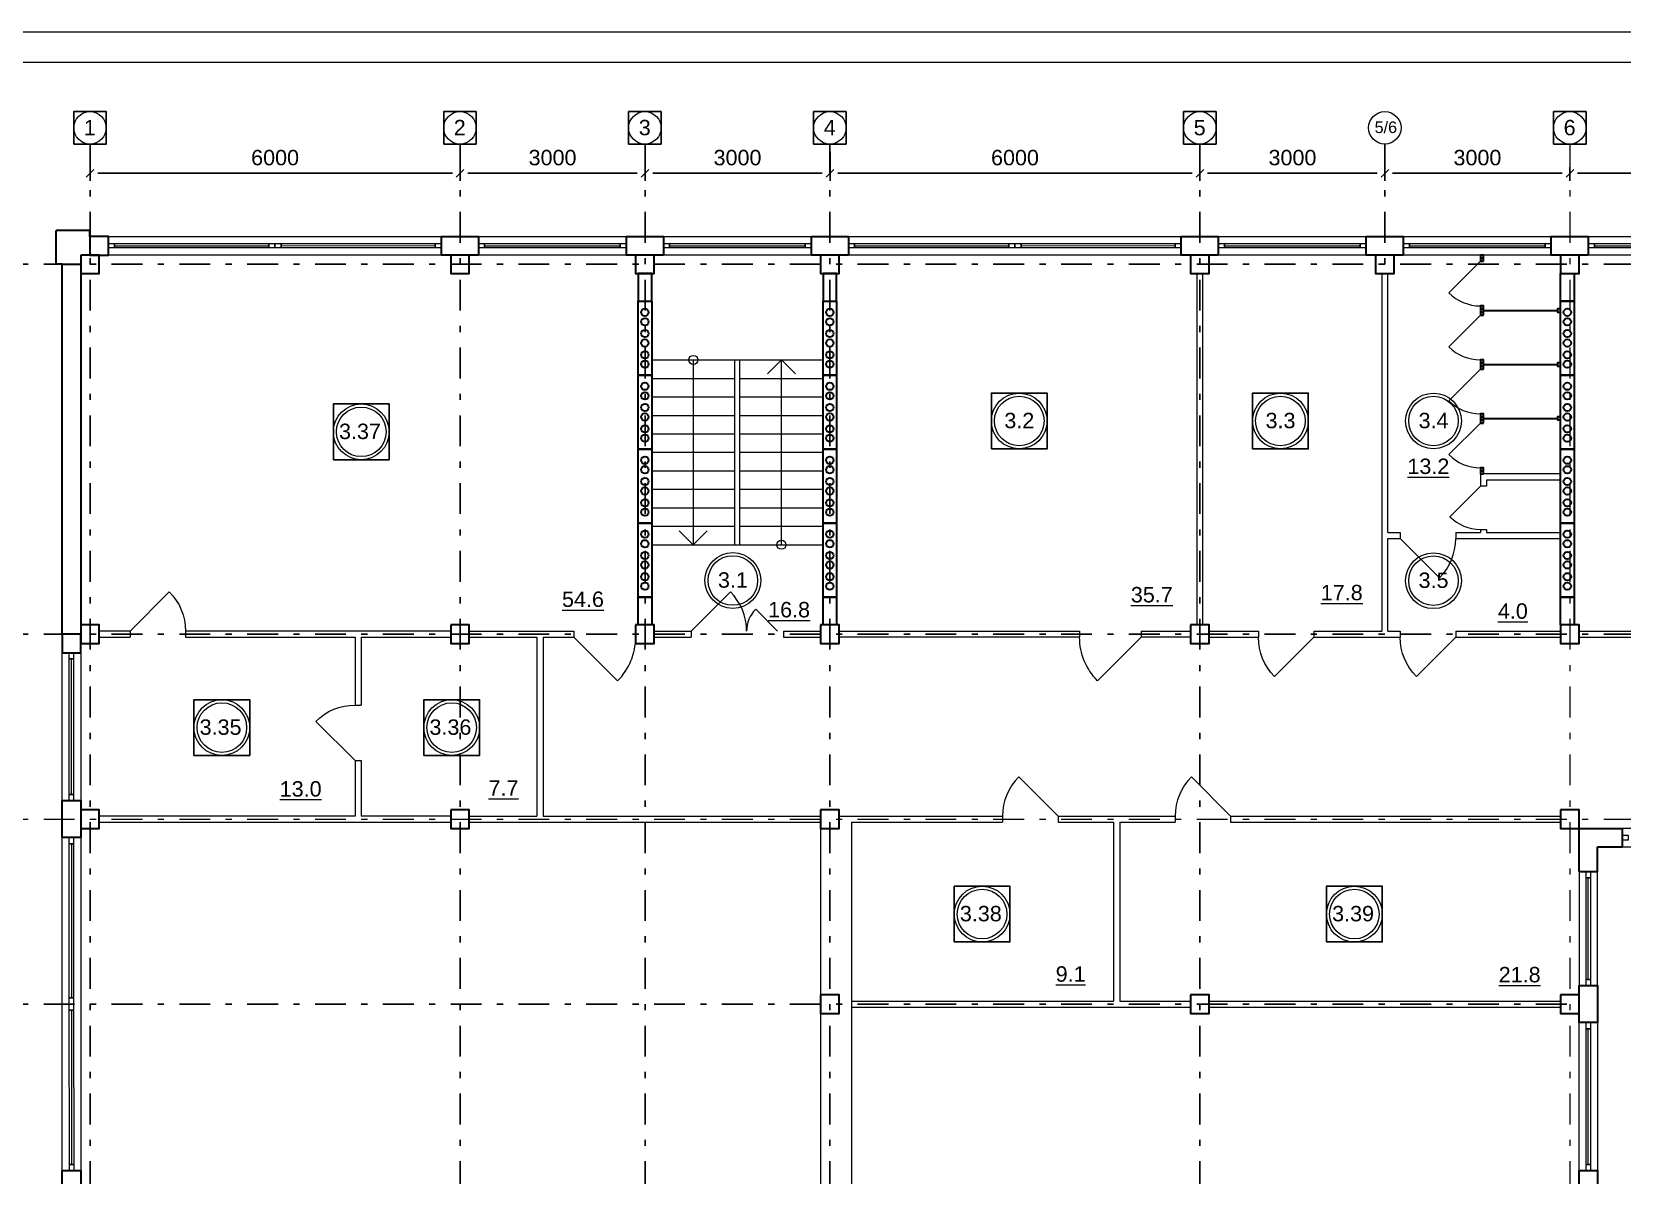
# Model space of a CAD drawing. Header units: metres. Extents: x -5 to 574, y -5 to 79.
# Drawn here: x 492.76 to 518.55, y 40.85 to 59.4 of the extents above; entities that cross this region are included whole.
import ezdxf
from ezdxf.enums import TextEntityAlignment as Align

# ---------------------------------------------------------------- set-up
doc = ezdxf.new("R2010")
doc.units = ezdxf.units.M
doc.header["$MEASUREMENT"] = 0
doc.linetypes.add('( Dashdot )', pattern=[1.001, 0.5, -0.25, 0.001, -0.25])
doc.layers.get('DEFPOINTS').update_dxf_attribs({"lineweight": 0})
doc.layers.add('Level 50', color=7, linetype='Continuous', lineweight=0)
doc.layers.add('YOLO_TABLE', color=1, linetype='Continuous')
doc.styles.add('Standard_0', font='arial.ttf')
doc.styles.add('Style-Arial', font='arial.ttf')
doc.dimstyles.get("Standard").update_dxf_attribs({"dimtxt": 0.00018, "dimasz": 0.00018, "dimexe": 0.0002, "dimexo": 0.0625, "dimgap": 9e-05, "dimtad": 0, "dimtih": 1, "dimtoh": 1, "dimdec": 4, "dimlfac": 1000, "dimzin": 0, "dimdsep": 46, "dimtxsty": 'Standard_0', "dimcen": 9e-05, "dimadec": 0, "dimazin": 0, "dimtfac": 1, "dimtdec": 4, "dimtofl": 0, "dimtmove": 0, "dimatfit": 0, "dimfxl": 0.01, "dimfxlon": 1, "dimtolj": 1, "dimtzin": 0, "dimarcsym": 0})

# ---------------------------------------------------------------- blocks, each defined once
blk = doc.blocks.new('_Oblique-1')
at = {"color": 0, "linetype": 'ByBlock', "lineweight": -2}
blk.add_line((0.5, 0.5), (-0.5, -0.5), dxfattribs=at)
blk = doc.blocks.new('*D278')
at = {"color": 0, "linetype": 'Continuous', "lineweight": -2, "transparency": 16777216}
for p, q in [((493.703, 57.454), (493.703, 56.98)), ((499.703, 57.454), (499.703, 56.98)), ((493.828, 57.105), (499.578, 57.105))]:
    blk.add_line(p, q, dxfattribs=at)
at = {"layer": 'DEFPOINTS', "color": 0, "linetype": 'Continuous', "lineweight": 0, "transparency": 16777216}
for p in [(493.703, 57.579), (499.703, 57.579), (499.703, 57.105)]:
    blk.add_point(p, dxfattribs=at)
at = {"color": 0, "linetype": 'Continuous', "lineweight": -2, "transparency": 16777216, "xscale": 0.125, "yscale": 0.125, "zscale": 0.125, "rotation": 180}
blk.add_blockref('_Oblique-1', (493.703, 57.105), dxfattribs=at)
at = {"color": 0, "linetype": 'Continuous', "lineweight": -2, "transparency": 16777216, "xscale": 0.125, "yscale": 0.125, "zscale": 0.125}
blk.add_blockref('_Oblique-1', (499.703, 57.105), dxfattribs=at)
at = {"color": 0, "linetype": 'Continuous', "lineweight": 0, "transparency": 16777216, "insert": (496.703, 57.358), "char_height": 0.25, "attachment_point": 5, "style": 'Style-Arial'}
blk.add_mtext('\\A1;6000', dxfattribs=at)
blk = doc.blocks.new('*U29')
at = {"color": 7, "linetype": 'Continuous', "lineweight": 0, "flags": 128}
blk.add_lwpolyline([(42.05, 29.7), (42.05, -29.7), (-42.05, -29.7), (-42.05, 29.7), (42.05, 29.7)], close=True, dxfattribs=at)
at = {"layer": 'Level 50', "color": 7, "linetype": 'Continuous', "lineweight": 13}
blk.add_line((41.55, 29.2), (-40.05, 29.2), dxfattribs=at)
blk = doc.blocks.new('*D526')
at = {"color": 0, "linetype": 'Continuous', "lineweight": -2, "transparency": 16777216}
for p, q in [((499.703, 57.454), (499.703, 56.98)), ((499.828, 57.105), (502.578, 57.105)), ((502.703, 57.204), (502.703, 56.98))]:
    blk.add_line(p, q, dxfattribs=at)
at = {"layer": 'DEFPOINTS', "color": 0, "linetype": 'Continuous', "lineweight": 0, "transparency": 16777216}
for p in [(499.703, 57.579), (502.703, 57.329), (502.703, 57.105)]:
    blk.add_point(p, dxfattribs=at)
at = {"color": 0, "linetype": 'Continuous', "lineweight": -2, "transparency": 16777216, "xscale": 0.125, "yscale": 0.125, "zscale": 0.125, "rotation": 180}
blk.add_blockref('_Oblique-1', (499.703, 57.105), dxfattribs=at)
at = {"color": 0, "linetype": 'Continuous', "lineweight": -2, "transparency": 16777216, "xscale": 0.125, "yscale": 0.125, "zscale": 0.125}
blk.add_blockref('_Oblique-1', (502.703, 57.105), dxfattribs=at)
at = {"color": 0, "linetype": 'Continuous', "lineweight": 0, "transparency": 16777216, "insert": (501.203, 57.358), "char_height": 0.25, "attachment_point": 5, "style": 'Style-Arial'}
blk.add_mtext('\\A1;3000', dxfattribs=at)
blk = doc.blocks.new('*D527')
at = {"color": 0, "linetype": 'Continuous', "lineweight": -2, "transparency": 16777216}
for p, q in [((505.703, 57.454), (505.703, 56.98)), ((502.703, 57.204), (502.703, 56.98)), ((502.828, 57.105), (505.578, 57.105))]:
    blk.add_line(p, q, dxfattribs=at)
at = {"layer": 'DEFPOINTS', "color": 0, "linetype": 'Continuous', "lineweight": 0, "transparency": 16777216}
for p in [(505.703, 57.579), (502.703, 57.329), (505.703, 57.105)]:
    blk.add_point(p, dxfattribs=at)
at = {"color": 0, "linetype": 'Continuous', "lineweight": -2, "transparency": 16777216, "xscale": 0.125, "yscale": 0.125, "zscale": 0.125, "rotation": 180}
blk.add_blockref('_Oblique-1', (502.703, 57.105), dxfattribs=at)
at = {"color": 0, "linetype": 'Continuous', "lineweight": -2, "transparency": 16777216, "xscale": 0.125, "yscale": 0.125, "zscale": 0.125}
blk.add_blockref('_Oblique-1', (505.703, 57.105), dxfattribs=at)
at = {"color": 0, "linetype": 'Continuous', "lineweight": 0, "transparency": 16777216, "insert": (504.203, 57.358), "char_height": 0.25, "attachment_point": 5, "style": 'Style-Arial'}
blk.add_mtext('\\A1;3000', dxfattribs=at)
blk = doc.blocks.new('*D528')
at = {"color": 0, "linetype": 'Continuous', "lineweight": -2, "transparency": 16777216}
for p, q in [((505.703, 57.454), (505.703, 56.98)), ((511.703, 57.454), (511.703, 56.98)), ((505.828, 57.105), (511.578, 57.105))]:
    blk.add_line(p, q, dxfattribs=at)
at = {"layer": 'DEFPOINTS', "color": 0, "linetype": 'Continuous', "lineweight": 0, "transparency": 16777216}
for p in [(505.703, 57.579), (511.703, 57.579), (511.703, 57.105)]:
    blk.add_point(p, dxfattribs=at)
at = {"color": 0, "linetype": 'Continuous', "lineweight": -2, "transparency": 16777216, "xscale": 0.125, "yscale": 0.125, "zscale": 0.125, "rotation": 180}
blk.add_blockref('_Oblique-1', (505.703, 57.105), dxfattribs=at)
at = {"color": 0, "linetype": 'Continuous', "lineweight": -2, "transparency": 16777216, "xscale": 0.125, "yscale": 0.125, "zscale": 0.125}
blk.add_blockref('_Oblique-1', (511.703, 57.105), dxfattribs=at)
at = {"color": 0, "linetype": 'Continuous', "lineweight": 0, "transparency": 16777216, "insert": (508.703, 57.358), "char_height": 0.25, "attachment_point": 5, "style": 'Style-Arial'}
blk.add_mtext('\\A1;6000', dxfattribs=at)
blk = doc.blocks.new('*D529')
at = {"color": 0, "linetype": 'Continuous', "lineweight": -2, "transparency": 16777216}
for p, q in [((511.703, 57.454), (511.703, 56.98)), ((511.828, 57.105), (514.578, 57.105)), ((514.703, 57.204), (514.703, 56.98))]:
    blk.add_line(p, q, dxfattribs=at)
at = {"layer": 'DEFPOINTS', "color": 0, "linetype": 'Continuous', "lineweight": 0, "transparency": 16777216}
for p in [(511.703, 57.579), (514.703, 57.329), (514.703, 57.105)]:
    blk.add_point(p, dxfattribs=at)
at = {"color": 0, "linetype": 'Continuous', "lineweight": -2, "transparency": 16777216, "xscale": 0.125, "yscale": 0.125, "zscale": 0.125, "rotation": 180}
blk.add_blockref('_Oblique-1', (511.703, 57.105), dxfattribs=at)
at = {"color": 0, "linetype": 'Continuous', "lineweight": -2, "transparency": 16777216, "xscale": 0.125, "yscale": 0.125, "zscale": 0.125}
blk.add_blockref('_Oblique-1', (514.703, 57.105), dxfattribs=at)
at = {"color": 0, "linetype": 'Continuous', "lineweight": 0, "transparency": 16777216, "insert": (513.203, 57.358), "char_height": 0.25, "attachment_point": 5, "style": 'Style-Arial'}
blk.add_mtext('\\A1;3000', dxfattribs=at)
blk = doc.blocks.new('*D530')
at = {"color": 0, "linetype": 'Continuous', "lineweight": -2, "transparency": 16777216}
for p, q in [((514.703, 57.204), (514.703, 56.98)), ((514.828, 57.105), (517.578, 57.105)), ((517.703, 57.204), (517.703, 56.98))]:
    blk.add_line(p, q, dxfattribs=at)
at = {"layer": 'DEFPOINTS', "color": 0, "linetype": 'Continuous', "lineweight": 0, "transparency": 16777216}
for p in [(514.703, 57.329), (517.703, 57.329), (517.703, 57.105)]:
    blk.add_point(p, dxfattribs=at)
at = {"color": 0, "linetype": 'Continuous', "lineweight": -2, "transparency": 16777216, "xscale": 0.125, "yscale": 0.125, "zscale": 0.125, "rotation": 180}
blk.add_blockref('_Oblique-1', (514.703, 57.105), dxfattribs=at)
at = {"color": 0, "linetype": 'Continuous', "lineweight": -2, "transparency": 16777216, "xscale": 0.125, "yscale": 0.125, "zscale": 0.125}
blk.add_blockref('_Oblique-1', (517.703, 57.105), dxfattribs=at)
at = {"color": 0, "linetype": 'Continuous', "lineweight": 0, "transparency": 16777216, "insert": (516.203, 57.358), "char_height": 0.25, "attachment_point": 5, "style": 'Style-Arial'}
blk.add_mtext('\\A1;3000', dxfattribs=at)
blk = doc.blocks.new('*D531')
at = {"color": 0, "linetype": 'Continuous', "lineweight": -2, "transparency": 16777216}
for p, q in [((517.703, 57.204), (517.703, 56.98)), ((517.828, 57.105), (523.578, 57.105)), ((523.703, 57.204), (523.703, 56.98))]:
    blk.add_line(p, q, dxfattribs=at)
at = {"layer": 'DEFPOINTS', "color": 0, "linetype": 'Continuous', "lineweight": 0, "transparency": 16777216}
for p in [(517.703, 57.329), (523.703, 57.329), (523.703, 57.105)]:
    blk.add_point(p, dxfattribs=at)
at = {"color": 0, "linetype": 'Continuous', "lineweight": -2, "transparency": 16777216, "xscale": 0.125, "yscale": 0.125, "zscale": 0.125, "rotation": 180}
blk.add_blockref('_Oblique-1', (517.703, 57.105), dxfattribs=at)
at = {"color": 0, "linetype": 'Continuous', "lineweight": -2, "transparency": 16777216, "xscale": 0.125, "yscale": 0.125, "zscale": 0.125}
blk.add_blockref('_Oblique-1', (523.703, 57.105), dxfattribs=at)
at = {"color": 0, "linetype": 'Continuous', "lineweight": 0, "transparency": 16777216, "insert": (520.703, 57.358), "char_height": 0.25, "attachment_point": 5, "style": 'Style-Arial'}
blk.add_mtext('\\A1;6000', dxfattribs=at)

msp = doc.modelspace()

# ---------------------------------------------------------------- linework, layer by layer
at = {"color": 1, "linetype": '( Dashdot )'}
for p, q in [((493.70251658, 57.57893372), (493.70251658, 9.05551876)), ((499.70251658, 57.57893372), (499.70251658, 9.05551876)), ((502.70251658, 57.57893372), (502.70251658, 9.05551876)), ((505.70251658, 57.57893372), (505.70251658, 9.05551876)), ((511.70251658, 57.57893372), (511.70251658, 9.05551876)), ((514.70251658, 57.57893372), (514.70251658, 55.47893372)), ((490.75092866, 55.62893372), (562.65092866, 55.62893372)), ((490.75092866, 49.62893372), (562.65092866, 49.62893372)), ((490.75092866, 43.62893372), (517.70251658, 43.62893372))]:
    msp.add_line(p, q, dxfattribs=at)
at = {"color": 1, "linetype": '( Dashdot )', "lineweight": 0}
for p, q in [((517.70251658, 57.57893372), (517.70251658, 9.05551876)), ((490.75092866, 46.62893372), (562.65092866, 46.62893372))]:
    msp.add_line(p, q, dxfattribs=at)
at = {"color": 7, "linetype": 'Continuous', "lineweight": 30}
for p, q in [((493.70092866, 56.17893372), (493.15092866, 56.17893372)), ((493.15092866, 55.62893372), (493.15092866, 56.17893372)), ((493.70092866, 56.07893372), (493.70092866, 56.17893372)), ((493.25092866, 55.62893372), (493.15092866, 55.62893372)), ((518.55092866, 46.47893372), (518.55092866, 46.17893372)), ((518.15092866, 46.17893372), (518.55092866, 46.17893372))]:
    msp.add_line(p, q, dxfattribs=at)
at = {"color": 7, "linetype": 'Continuous', "lineweight": 0}
for p, q in [((494.10092866, 55.92893372), (496.60092866, 55.92893372)), ((496.80092866, 55.92893372), (499.30089794, 55.93112823)), ((500.10092866, 55.92893372), (502.30092866, 55.92893372)), ((503.10092866, 55.92893372), (505.30092866, 55.92893372)), ((506.10092866, 55.92893372), (508.60092866, 55.92893372)), ((508.80092866, 55.92893372), (511.30089794, 55.93112823)), ((512.10092866, 55.92893372), (514.30092866, 55.92893372)), ((515.10092866, 55.92893372), (517.30092866, 55.92893372)), ((518.10092866, 55.92893372), (520.60092866, 55.92893372)), ((503.48592866, 54.07893372), (503.48592866, 51.07893372)), ((504.68874793, 53.85175299), (504.91592866, 54.07893372)), ((504.91592866, 51.07893372), (504.91592866, 54.07893372)), ((505.14310939, 53.85175299), (504.91592866, 54.07893372)), ((502.81092866, 53.77893372), (504.16092866, 53.77893372)), ((504.24092866, 53.77893372), (505.59092866, 53.77893372)), ((502.81092866, 53.47893372), (504.16092866, 53.47893372)), ((504.24092866, 53.47893372), (505.59092866, 53.47893372)), ((502.81092866, 53.17893372), (504.16092866, 53.17893372)), ((504.24092866, 53.17893372), (505.59092866, 53.17893372)), ((502.81092866, 52.87893372), (504.16092866, 52.87893372)), ((504.24092866, 52.87893372), (505.59092866, 52.87893372)), ((502.81092866, 52.57893372), (504.16092866, 52.57893372)), ((504.24092866, 52.57893372), (505.59092866, 52.57893372)), ((502.81092866, 52.27893372), (504.16092866, 52.27893372)), ((504.24092866, 52.27893372), (505.59092866, 52.27893372)), ((502.81092866, 51.97893372), (504.16092866, 51.97893372)), ((504.24092866, 51.97893372), (505.59092866, 51.97893372)), ((502.81092866, 51.67893372), (504.16092866, 51.67893372)), ((504.24092866, 51.67893372), (505.59092866, 51.67893372)), ((502.81092866, 51.37893372), (504.16092866, 51.37893372)), ((504.24092866, 51.37893372), (505.59092866, 51.37893372)), ((503.25874793, 51.30611445), (503.48592866, 51.07893372)), ((503.71310939, 51.30611445), (503.48592866, 51.07893372)), ((493.40092866, 47.02893372), (493.40092866, 49.22893372)), ((493.40092866, 46.22893372), (493.40092866, 43.72893372)), ((518.00092866, 44.02893372), (518.00092866, 45.67893372)), ((493.40092866, 43.52893372), (493.40312317, 41.02896444)), ((518.00092866, 41.02893372), (518.00092866, 43.22893372))]:
    msp.add_line(p, q, dxfattribs=at)
at = {"color": 252, "linetype": 'Continuous', "lineweight": 13}
for p, q in [((515.73827624, 55.1662813), (516.25092866, 55.67893372)), ((515.73827624, 54.2912813), (516.25092866, 54.80393372)), ((515.73827624, 53.4162813), (516.25092866, 53.92893372)), ((515.73827624, 52.5412813), (516.25092866, 53.05393372))]:
    msp.add_line(p, q, dxfattribs=at)
at = {"color": 252, "linetype": 'Continuous', "lineweight": 30}
for p, q in [((516.30092866, 54.87893372), (517.50092866, 54.87893372)), ((516.30092866, 54.00393372), (517.50092866, 54.00393372)), ((516.30092866, 53.12893372), (517.50092866, 53.12893372))]:
    msp.add_line(p, q, dxfattribs=at)
at = {"color": 7, "linetype": 'Continuous', "lineweight": 13}
for p, q in [((502.81092866, 54.07893372), (505.59092866, 54.07893372)), ((504.16092866, 51.07893372), (504.16092866, 54.07893372)), ((504.24092866, 51.07893372), (504.24092866, 54.07893372)), ((517.55092866, 52.22893372), (516.25092866, 52.22893372)), ((516.25092866, 52.22893372), (516.25092866, 52.02893372)), ((517.55092866, 52.12893372), (516.35092866, 52.12893372)), ((516.35092866, 52.12893372), (516.35092866, 52.02893372)), ((516.25092866, 52.02893372), (515.75595391, 51.53395897)), ((516.35092866, 52.02893372), (516.25092866, 52.02893372)), ((516.25092866, 51.32893372), (516.35092866, 51.32893372)), ((516.25092866, 51.32893372), (516.25092866, 51.27893372)), ((516.35092866, 51.32893372), (516.35092866, 51.27893372)), ((502.81092866, 51.07893372), (505.59092866, 51.07893372)), ((514.75092866, 51.27893372), (514.95092866, 51.27893372)), ((514.75092866, 51.17893372), (514.95092866, 51.17893372)), ((514.95092866, 51.27893372), (514.95092866, 51.17893372)), ((514.95092866, 51.17893372), (515.58732476, 50.54253762)), ((515.85092866, 51.27893372), (515.85092866, 51.17893372)), ((515.85092866, 51.27893372), (516.25092866, 51.27893372)), ((515.85092866, 51.17893372), (517.55092866, 51.17893372)), ((516.35092866, 51.27893372), (517.55092866, 51.27893372)), ((494.35092866, 49.67893372), (494.35092866, 49.57893372)), ((495.25092866, 49.67893372), (495.25092866, 49.57893372)), ((498.00092866, 49.57893372), (498.00092866, 48.47893372)), ((498.10092866, 49.57893372), (498.10092866, 48.47893372)), ((499.85092866, 49.67893372), (501.55092866, 49.67893372)), ((499.85092866, 49.57893372), (500.95092866, 49.57893372)), ((500.95092866, 49.57893372), (500.95092866, 46.67893372)), ((501.05092866, 49.57893372), (501.55092866, 49.57893372)), ((501.05092866, 49.57893372), (501.05092866, 46.67893372)), ((501.55092866, 49.67893372), (501.55092866, 49.57893372)), ((502.55092866, 49.67893372), (502.55092866, 49.57893372)), ((502.85092866, 49.67893372), (503.45092866, 49.67893372)), ((502.85092866, 49.57893372), (503.45092866, 49.57893372)), ((503.45092866, 49.67893372), (503.45092866, 49.57893372)), ((504.95092866, 49.67893372), (504.95092866, 49.57893372)), ((504.95092866, 49.67893372), (505.55092866, 49.67893372)), ((504.95092866, 49.57893372), (505.55092866, 49.57893372)), ((509.75092866, 49.67893372), (509.75092866, 49.57893372)), ((510.75092866, 49.67893372), (510.75092866, 49.57893372)), ((511.85092866, 49.67893372), (512.65092866, 49.67893372)), ((511.85092866, 49.57893372), (512.65092866, 49.57893372)), ((512.65092866, 49.67893372), (512.65092866, 49.57893372)), ((513.55092866, 49.67893372), (513.55092866, 49.57893372)), ((513.55092866, 49.67893372), (514.65092866, 49.67893372)), ((513.55092866, 49.57893372), (514.95092866, 49.57893372)), ((514.75092866, 49.67893372), (514.95092866, 49.67893372)), ((514.95092866, 49.67893372), (514.95092866, 49.57893372)), ((515.85092866, 49.67893372), (515.85092866, 49.57893372)), ((515.85092866, 49.67893372), (517.55092866, 49.67893372)), ((515.85092866, 49.57893372), (517.55092866, 49.57893372)), ((517.85092866, 49.67893372), (523.55092866, 49.67893372)), ((517.85092866, 49.57893372), (523.55092866, 49.57893372)), ((498.00092866, 48.47893372), (498.10092866, 48.47893372)), ((498.00092866, 47.57893372), (498.10092866, 47.57893372)), ((498.00092866, 47.57893372), (498.00092866, 46.67893372)), ((498.10092866, 47.57893372), (498.10092866, 46.67893372)), ((509.40092866, 46.67893372), (508.76453256, 47.31532982)), ((512.20092866, 46.67893372), (511.56453256, 47.31532982)), ((499.85092866, 46.67893372), (500.95092866, 46.67893372)), ((499.85092866, 46.57893372), (505.55092866, 46.57893372)), ((501.05092866, 46.67893372), (505.55092866, 46.67893372)), ((505.55092866, 46.57893372), (505.55092866, 22.47893372)), ((505.85092866, 46.67893372), (508.50092866, 46.67893372)), ((506.05092866, 46.57893372), (506.05092866, 22.72893372)), ((506.05092866, 46.57893372), (508.50092866, 46.57893372)), ((508.50092866, 46.67893372), (508.50092866, 46.57893372)), ((509.40092866, 46.67893372), (509.40092866, 46.57893372)), ((509.40092866, 46.67893372), (511.30092866, 46.67893372)), ((509.40092866, 46.57893372), (510.30092866, 46.57893372)), ((510.30092866, 46.57893372), (510.30092866, 45.67893372)), ((510.40092866, 46.57893372), (510.40092866, 45.67893372)), ((510.40092866, 46.57893372), (511.30092866, 46.57893372)), ((511.30092866, 46.67893372), (511.30092866, 46.57893372)), ((512.20092866, 46.67893372), (512.20092866, 46.57893372)), ((512.20092866, 46.67893372), (517.55092866, 46.67893372)), ((512.20092866, 46.57893372), (517.55092866, 46.57893372)), ((510.30092866, 45.67893372), (510.30092866, 43.67893372)), ((510.40092866, 45.67893372), (510.40092866, 43.67893372)), ((506.05092866, 43.67893372), (510.30092866, 43.67893372)), ((510.40092866, 43.67893372), (511.55092866, 43.67893372)), ((511.85092866, 43.67893372), (517.55092866, 43.67893372)), ((506.05092866, 43.57893372), (511.55092866, 43.57893372)), ((511.85092866, 43.57893372), (517.55092866, 43.57893372))]:
    msp.add_line(p, q, dxfattribs=at)
at = {"color": 7, "linetype": 'Continuous', "lineweight": 13, "extrusion": (0, 0, -1)}
for p, q in [((494.35092866, 49.67893372), (494.98732476, 50.31532982)), ((513.55092866, 49.57893372), (512.91453256, 48.94253762)), ((515.85092866, 49.57893372), (515.21453256, 48.94253762)), ((498.00092866, 47.57893372), (497.36453256, 48.21532982))]:
    msp.add_line(p, q, dxfattribs=at)
at = {"color": 7, "lineweight": 13}
for p, q in [((503.45092866, 49.67893372), (504.08732476, 50.31532982)), ((504.85092866, 49.67893372), (504.49737527, 50.03248711)), ((501.55092866, 49.57893372), (502.25803544, 48.87182694))]:
    msp.add_line(p, q, dxfattribs=at)
at = {"color": 7, "lineweight": 13, "extrusion": (0, 0, -1)}
msp.add_line((510.75092866, 49.57893372), (510.04382188, 48.87182694), dxfattribs=at)
at = {"color": 7, "linetype": 'Continuous', "lineweight": 30, "flags": 128}
for points in [[(493.70092866, 55.77893372), (494.00092866, 55.77893372), (494.00092866, 56.07893372), (493.70092866, 56.07893372), (493.70092866, 55.77893372)], [(500.00092866, 55.77893372), (499.40092866, 55.77893372), (499.40092866, 56.07893372), (500.00092866, 56.07893372), (500.00092866, 55.77893372)], [(503.00092866, 55.77893372), (502.40092866, 55.77893372), (502.40092866, 56.07893372), (503.00092866, 56.07893372), (503.00092866, 55.77893372)], [(506.00092866, 55.77893372), (505.40092866, 55.77893372), (505.40092866, 56.07893372), (506.00092866, 56.07893372), (506.00092866, 55.77893372)], [(512.00092866, 55.77893372), (511.40092866, 55.77893372), (511.40092866, 56.07893372), (512.00092866, 56.07893372), (512.00092866, 55.77893372)], [(515.00092866, 55.77893372), (514.40092866, 55.77893372), (514.40092866, 56.07893372), (515.00092866, 56.07893372), (515.00092866, 55.77893372)], [(518.00092866, 55.77893372), (517.40092866, 55.77893372), (517.40092866, 56.07893372), (518.00092866, 56.07893372), (518.00092866, 55.77893372)], [(493.55092866, 55.77893372), (493.55092866, 55.47893372), (493.85092866, 55.47893372), (493.85092866, 55.77893372), (493.55092866, 55.77893372)], [(499.55092866, 55.77893372), (499.55092866, 55.47893372), (499.85092866, 55.47893372), (499.85092866, 55.77893372), (499.55092866, 55.77893372)], [(502.55092866, 55.77893372), (502.55092866, 55.47893372), (502.85092866, 55.47893372), (502.85092866, 55.77893372), (502.55092866, 55.77893372)], [(505.55092866, 55.77893372), (505.55092866, 55.47893372), (505.85092866, 55.47893372), (505.85092866, 55.77893372), (505.55092866, 55.77893372)], [(511.55092866, 55.77893372), (511.55092866, 55.47893372), (511.85092866, 55.47893372), (511.85092866, 55.77893372), (511.55092866, 55.77893372)], [(514.55092866, 55.77893372), (514.55092866, 55.47893372), (514.85092866, 55.47893372), (514.85092866, 55.77893372), (514.55092866, 55.77893372)], [(517.55092866, 55.77893372), (517.55092866, 55.47893372), (517.85092866, 55.47893372), (517.85092866, 55.77893372), (517.55092866, 55.77893372)], [(493.25092866, 49.62893372), (493.25092866, 55.62893372), (493.55092866, 55.62893372), (493.55092866, 49.62893372), (493.25092866, 49.62893372)], [(502.59092866, 55.02893372), (502.81092866, 55.02893372), (502.81092866, 55.47893372), (502.59092866, 55.47893372), (502.59092866, 55.02893372)], [(505.59092866, 55.02893372), (505.81092866, 55.02893372), (505.81092866, 55.47893372), (505.59092866, 55.47893372), (505.59092866, 55.02893372)], [(517.55092866, 55.47893372), (517.77092866, 55.47893372), (517.77092866, 55.02893372), (517.55092866, 55.02893372), (517.55092866, 55.47893372)], [(502.59092866, 53.82893372), (502.59092866, 55.02893372), (502.81092866, 55.02893372), (502.81092866, 53.82893372), (502.59092866, 53.82893372)], [(505.59092866, 53.82893372), (505.59092866, 55.02893372), (505.81092866, 55.02893372), (505.81092866, 53.82893372), (505.59092866, 53.82893372)], [(517.55092866, 53.82893372), (517.55092866, 55.02893372), (517.77092866, 55.02893372), (517.77092866, 53.82893372), (517.55092866, 53.82893372)], [(502.59092866, 52.62893372), (502.59092866, 53.82893372), (502.81092866, 53.82893372), (502.81092866, 52.62893372), (502.59092866, 52.62893372)], [(505.59092866, 52.62893372), (505.59092866, 53.82893372), (505.81092866, 53.82893372), (505.81092866, 52.62893372), (505.59092866, 52.62893372)], [(517.55092866, 52.62893372), (517.55092866, 53.82893372), (517.77092866, 53.82893372), (517.77092866, 52.62893372), (517.55092866, 52.62893372)], [(502.59092866, 51.42893372), (502.59092866, 52.62893372), (502.81092866, 52.62893372), (502.81092866, 51.42893372), (502.59092866, 51.42893372)], [(505.59092866, 51.42893372), (505.59092866, 52.62893372), (505.81092866, 52.62893372), (505.81092866, 51.42893372), (505.59092866, 51.42893372)], [(517.55092866, 51.42893372), (517.55092866, 52.62893372), (517.77092866, 52.62893372), (517.77092866, 51.42893372), (517.55092866, 51.42893372)], [(502.59092866, 50.22893372), (502.59092866, 51.42893372), (502.81092866, 51.42893372), (502.81092866, 50.22893372), (502.59092866, 50.22893372)], [(505.59092866, 50.22893372), (505.59092866, 51.42893372), (505.81092866, 51.42893372), (505.81092866, 50.22893372), (505.59092866, 50.22893372)], [(517.55092866, 50.22893372), (517.55092866, 51.42893372), (517.77092866, 51.42893372), (517.77092866, 50.22893372), (517.55092866, 50.22893372)], [(502.59092866, 50.22893372), (502.81092866, 50.22893372), (502.81092866, 49.77893372), (502.59092866, 49.77893372), (502.59092866, 50.22893372)], [(505.59092866, 50.22893372), (505.81092866, 50.22893372), (505.81092866, 49.77893372), (505.59092866, 49.77893372), (505.59092866, 50.22893372)], [(517.55092866, 50.22893372), (517.77092866, 50.22893372), (517.77092866, 49.77893372), (517.55092866, 49.77893372), (517.55092866, 50.22893372)], [(493.25092866, 49.32893372), (493.55092866, 49.32893372), (493.55092866, 49.62893372), (493.25092866, 49.62893372), (493.25092866, 49.32893372)], [(493.55092866, 49.77893372), (493.55092866, 49.47893372), (493.85092866, 49.47893372), (493.85092866, 49.77893372), (493.55092866, 49.77893372)], [(499.55092866, 49.77893372), (499.55092866, 49.47893372), (499.85092866, 49.47893372), (499.85092866, 49.77893372), (499.55092866, 49.77893372)], [(502.55092866, 49.77893372), (502.55092866, 49.47893372), (502.85092866, 49.47893372), (502.85092866, 49.77893372), (502.55092866, 49.77893372)], [(505.55092866, 49.77893372), (505.55092866, 49.47893372), (505.85092866, 49.47893372), (505.85092866, 49.77893372), (505.55092866, 49.77893372)], [(511.55092866, 49.77893372), (511.55092866, 49.47893372), (511.85092866, 49.47893372), (511.85092866, 49.77893372), (511.55092866, 49.77893372)], [(517.55092866, 49.77893372), (517.55092866, 49.47893372), (517.85092866, 49.47893372), (517.85092866, 49.77893372), (517.55092866, 49.77893372)], [(493.25092866, 46.32893372), (493.25092866, 46.92893372), (493.55092866, 46.92893372), (493.55092866, 46.32893372), (493.25092866, 46.32893372)], [(493.55092866, 46.77893372), (493.55092866, 46.47893372), (493.85092866, 46.47893372), (493.85092866, 46.77893372), (493.55092866, 46.77893372)], [(499.55092866, 46.77893372), (499.55092866, 46.47893372), (499.85092866, 46.47893372), (499.85092866, 46.77893372), (499.55092866, 46.77893372)], [(505.55092866, 46.77893372), (505.55092866, 46.47893372), (505.85092866, 46.47893372), (505.85092866, 46.77893372), (505.55092866, 46.77893372)], [(517.55092866, 46.77893372), (517.55092866, 46.47893372), (517.85092866, 46.47893372), (517.85092866, 46.77893372), (517.55092866, 46.77893372)], [(517.85092866, 43.32893372), (517.85092866, 43.92893372), (518.15092866, 43.92893372), (518.15092866, 43.32893372), (517.85092866, 43.32893372)], [(505.55092866, 43.77893372), (505.55092866, 43.47893372), (505.85092866, 43.47893372), (505.85092866, 43.77893372), (505.55092866, 43.77893372)], [(511.55092866, 43.77893372), (511.55092866, 43.47893372), (511.85092866, 43.47893372), (511.85092866, 43.77893372), (511.55092866, 43.77893372)], [(517.55092866, 43.77893372), (517.55092866, 43.47893372), (517.85092866, 43.47893372), (517.85092866, 43.77893372), (517.55092866, 43.77893372)], [(493.25092866, 40.32893372), (493.25092866, 40.92893372), (493.55092866, 40.92893372), (493.55092866, 40.32893372), (493.25092866, 40.32893372)], [(517.85092866, 40.32893372), (517.85092866, 40.92893372), (518.15092866, 40.92893372), (518.15092866, 40.32893372), (517.85092866, 40.32893372)]]:
    msp.add_lwpolyline(points, close=True, dxfattribs=at)
at = {"color": 7, "linetype": 'Continuous', "lineweight": 0, "flags": 128}
for points in [[(499.40092866, 55.77893372), (494.00092866, 55.77893372), (494.00092866, 56.07893372), (499.40092866, 56.07893372), (499.40092866, 55.77893372)], [(500.00092866, 56.07893372), (502.40092866, 56.07893372), (502.40092866, 55.77893372), (500.00092866, 55.77893372), (500.00092866, 56.07893372)], [(503.00092866, 56.07893372), (505.40092866, 56.07893372), (505.40092866, 55.77893372), (503.00092866, 55.77893372), (503.00092866, 56.07893372)], [(511.40092866, 55.77893372), (506.00092866, 55.77893372), (506.00092866, 56.07893372), (511.40092866, 56.07893372), (511.40092866, 55.77893372)], [(512.00092866, 56.07893372), (514.40092866, 56.07893372), (514.40092866, 55.77893372), (512.00092866, 55.77893372), (512.00092866, 56.07893372)], [(515.00092866, 56.07893372), (517.40092866, 56.07893372), (517.40092866, 55.77893372), (515.00092866, 55.77893372), (515.00092866, 56.07893372)], [(523.40092866, 55.77893372), (518.00092866, 55.77893372), (518.00092866, 56.07893372), (523.40092866, 56.07893372), (523.40092866, 55.77893372)], [(496.60092866, 55.89393372), (494.10092866, 55.89393372), (494.10092866, 55.96393372), (496.60092866, 55.96393372), (496.60092866, 55.89393372)], [(499.30092866, 55.89612826), (496.80092866, 55.89393372), (496.80086721, 55.96393366), (499.30086721, 55.9661282), (499.30092866, 55.89612826)], [(500.10092866, 55.96393372), (502.30092866, 55.96393372), (502.30092866, 55.89393372), (500.10092866, 55.89393372), (500.10092866, 55.96393372)], [(503.10092866, 55.96393372), (505.30092866, 55.96393372), (505.30092866, 55.89393372), (503.10092866, 55.89393372), (503.10092866, 55.96393372)], [(508.60092866, 55.89393372), (506.10092866, 55.89393372), (506.10092866, 55.96393372), (508.60092866, 55.96393372), (508.60092866, 55.89393372)], [(511.30092866, 55.89612826), (508.80092866, 55.89393372), (508.80086721, 55.96393366), (511.30086721, 55.9661282), (511.30092866, 55.89612826)], [(512.10092866, 55.96393372), (514.30092866, 55.96393372), (514.30092866, 55.89393372), (512.10092866, 55.89393372), (512.10092866, 55.96393372)], [(515.10092866, 55.96393372), (517.30092866, 55.96393372), (517.30092866, 55.89393372), (515.10092866, 55.89393372), (515.10092866, 55.96393372)], [(520.60092866, 55.89393372), (518.10092866, 55.89393372), (518.10092866, 55.96393372), (520.60092866, 55.96393372), (520.60092866, 55.89393372)], [(493.25092866, 46.92893372), (493.25092866, 49.32893372), (493.55092866, 49.32893372), (493.55092866, 46.92893372), (493.25092866, 46.92893372)], [(493.36592866, 47.02893372), (493.36592866, 49.22893372), (493.43592866, 49.22893372), (493.43592866, 47.02893372), (493.36592866, 47.02893372)], [(493.25092866, 40.92893372), (493.25092866, 46.32893372), (493.55092866, 46.32893372), (493.55092866, 40.92893372), (493.25092866, 40.92893372)], [(493.36592866, 43.72893372), (493.36592866, 46.22893372), (493.43592866, 46.22893372), (493.43592866, 43.72893372), (493.36592866, 43.72893372)], [(517.85092866, 45.77893372), (517.85092866, 43.92893372), (518.15092866, 43.92893372), (518.15092866, 45.77893372), (517.85092866, 45.77893372)], [(517.96592866, 44.02893372), (517.96592866, 45.67893372), (518.03592866, 45.67893372), (518.03592866, 44.02893372), (517.96592866, 44.02893372)], [(493.3681232, 41.02893372), (493.36592866, 43.52893372), (493.43592861, 43.52899517), (493.43812314, 41.02899517), (493.3681232, 41.02893372)], [(517.85092866, 40.92893372), (517.85092866, 43.32893372), (518.15092866, 43.32893372), (518.15092866, 40.92893372), (517.85092866, 40.92893372)], [(517.96592866, 41.02893372), (517.96592866, 43.22893372), (518.03592866, 43.22893372), (518.03592866, 41.02893372), (517.96592866, 41.02893372)]]:
    msp.add_lwpolyline(points, close=True, dxfattribs=at)
at = {"color": 7, "linetype": 'Continuous', "lineweight": 13, "flags": 128}
for points in [[(494.10092866, 55.89393372), (494.00092866, 55.89393372), (494.00092866, 55.96393372), (494.10092866, 55.96393372), (494.10092866, 55.89393372)], [(496.70092866, 55.89393372), (496.60092866, 55.89393372), (496.60092866, 55.96393372), (496.70092866, 55.96393372), (496.70092866, 55.89393372)], [(496.80092866, 55.89393372), (496.70092866, 55.89393372), (496.70092866, 55.96393372), (496.80092866, 55.96393372), (496.80092866, 55.89393372)], [(499.40092866, 55.89612826), (499.30092866, 55.89612826), (499.30092866, 55.96612826), (499.40092866, 55.96612826), (499.40092866, 55.89612826)], [(500.10092866, 55.89393372), (500.00092866, 55.89393372), (500.00092866, 55.96393372), (500.10092866, 55.96393372), (500.10092866, 55.89393372)], [(502.40092866, 55.89393372), (502.30092866, 55.89393372), (502.30092866, 55.96393372), (502.40092866, 55.96393372), (502.40092866, 55.89393372)], [(503.10092866, 55.89393372), (503.00092866, 55.89393372), (503.00092866, 55.96393372), (503.10092866, 55.96393372), (503.10092866, 55.89393372)], [(505.40092866, 55.89393372), (505.30092866, 55.89393372), (505.30092866, 55.96393372), (505.40092866, 55.96393372), (505.40092866, 55.89393372)], [(506.10092866, 55.89393372), (506.00092866, 55.89393372), (506.00092866, 55.96393372), (506.10092866, 55.96393372), (506.10092866, 55.89393372)], [(508.70092866, 55.89393372), (508.60092866, 55.89393372), (508.60092866, 55.96393372), (508.70092866, 55.96393372), (508.70092866, 55.89393372)], [(508.80092866, 55.89393372), (508.70092866, 55.89393372), (508.70092866, 55.96393372), (508.80092866, 55.96393372), (508.80092866, 55.89393372)], [(511.40092866, 55.89612826), (511.30092866, 55.89612826), (511.30092866, 55.96612826), (511.40092866, 55.96612826), (511.40092866, 55.89612826)], [(512.10092866, 55.89393372), (512.00092866, 55.89393372), (512.00092866, 55.96393372), (512.10092866, 55.96393372), (512.10092866, 55.89393372)], [(514.40092866, 55.89393372), (514.30092866, 55.89393372), (514.30092866, 55.96393372), (514.40092866, 55.96393372), (514.40092866, 55.89393372)], [(515.10092866, 55.89393372), (515.00092866, 55.89393372), (515.00092866, 55.96393372), (515.10092866, 55.96393372), (515.10092866, 55.89393372)], [(517.40092866, 55.89393372), (517.30092866, 55.89393372), (517.30092866, 55.96393372), (517.40092866, 55.96393372), (517.40092866, 55.89393372)], [(518.10092866, 55.89393372), (518.00092866, 55.89393372), (518.00092866, 55.96393372), (518.10092866, 55.96393372), (518.10092866, 55.89393372)], [(511.65092866, 55.47893372), (511.65092866, 49.77893372), (511.75092866, 49.77893372), (511.75092866, 55.47893372), (511.65092866, 55.47893372)], [(493.43592866, 49.32893372), (493.43592866, 49.22893372), (493.36592866, 49.22893372), (493.36592866, 49.32893372), (493.43592866, 49.32893372)], [(493.43592866, 47.02893372), (493.43592866, 46.92893372), (493.36592866, 46.92893372), (493.36592866, 47.02893372), (493.43592866, 47.02893372)], [(493.36592866, 46.22893372), (493.36592866, 46.32893372), (493.43592866, 46.32893372), (493.43592866, 46.22893372), (493.36592866, 46.22893372)], [(518.03592866, 45.77893372), (518.03592866, 45.67893372), (517.96592866, 45.67893372), (517.96592866, 45.77893372), (518.03592866, 45.77893372)], [(518.03592866, 44.02893372), (518.03592866, 43.92893372), (517.96592866, 43.92893372), (517.96592866, 44.02893372), (518.03592866, 44.02893372)], [(493.36592866, 43.62893372), (493.36592866, 43.72893372), (493.43592866, 43.72893372), (493.43592866, 43.62893372), (493.36592866, 43.62893372)], [(493.36592866, 43.52893372), (493.36592866, 43.62893372), (493.43592866, 43.62893372), (493.43592866, 43.52893372), (493.36592866, 43.52893372)], [(518.03592866, 43.32893372), (518.03592866, 43.22893372), (517.96592866, 43.22893372), (517.96592866, 43.32893372), (518.03592866, 43.32893372)], [(493.3681232, 40.92893372), (493.3681232, 41.02893372), (493.4381232, 41.02893372), (493.4381232, 40.92893372), (493.3681232, 40.92893372)], [(518.03592866, 41.02893372), (518.03592866, 40.92893372), (517.96592866, 40.92893372), (517.96592866, 41.02893372), (518.03592866, 41.02893372)]]:
    msp.add_lwpolyline(points, close=True, dxfattribs=at)
at = {"color": 252, "linetype": 'Continuous', "lineweight": 30, "flags": 128}
for points in [[(516.30092866, 55.72893372), (516.30092866, 55.77893372), (516.25092866, 55.77893372), (516.25092866, 55.72893372), (516.30092866, 55.72893372)], [(516.30092866, 55.67893372), (516.30092866, 55.72893372), (516.25092866, 55.72893372), (516.25092866, 55.67893372), (516.30092866, 55.67893372)], [(516.30092866, 54.90393372), (516.30092866, 54.95393372), (516.25092866, 54.95393372), (516.25092866, 54.90393372), (516.30092866, 54.90393372)], [(516.30092866, 54.85393372), (516.30092866, 54.90393372), (516.25092866, 54.90393372), (516.25092866, 54.85393372), (516.30092866, 54.85393372)], [(516.30092866, 54.80393372), (516.30092866, 54.85393372), (516.25092866, 54.85393372), (516.25092866, 54.80393372), (516.30092866, 54.80393372)], [(517.55092866, 54.85393372), (517.55092866, 54.90393372), (517.50092866, 54.90393372), (517.50092866, 54.85393372), (517.55092866, 54.85393372)], [(516.30092866, 54.02893372), (516.30092866, 54.07893372), (516.25092866, 54.07893372), (516.25092866, 54.02893372), (516.30092866, 54.02893372)], [(516.30092866, 53.97893372), (516.30092866, 54.02893372), (516.25092866, 54.02893372), (516.25092866, 53.97893372), (516.30092866, 53.97893372)], [(516.30092866, 53.92893372), (516.30092866, 53.97893372), (516.25092866, 53.97893372), (516.25092866, 53.92893372), (516.30092866, 53.92893372)], [(517.55092866, 53.97893372), (517.55092866, 54.02893372), (517.50092866, 54.02893372), (517.50092866, 53.97893372), (517.55092866, 53.97893372)], [(516.30092866, 53.15393372), (516.30092866, 53.20393372), (516.25092866, 53.20393372), (516.25092866, 53.15393372), (516.30092866, 53.15393372)], [(516.30092866, 53.10393372), (516.30092866, 53.15393372), (516.25092866, 53.15393372), (516.25092866, 53.10393372), (516.30092866, 53.10393372)], [(517.55092866, 53.10393372), (517.55092866, 53.15393372), (517.50092866, 53.15393372), (517.50092866, 53.10393372), (517.55092866, 53.10393372)], [(516.30092866, 53.05393372), (516.30092866, 53.10393372), (516.25092866, 53.10393372), (516.25092866, 53.05393372), (516.30092866, 53.05393372)], [(516.30092866, 52.27893372), (516.30092866, 52.32893372), (516.25092866, 52.32893372), (516.25092866, 52.27893372), (516.30092866, 52.27893372)], [(516.30092866, 52.22893372), (516.30092866, 52.27893372), (516.25092866, 52.27893372), (516.25092866, 52.22893372), (516.30092866, 52.22893372)]]:
    msp.add_lwpolyline(points, close=True, dxfattribs=at)
at = {"color": 7, "linetype": 'Continuous', "lineweight": 13, "flags": 128}
for points in [[(514.75092866, 51.27893372), (514.75092866, 55.47893372), (514.65092866, 55.47893372), (514.65092866, 49.67893372)], [(514.75092866, 49.67893372), (514.75092866, 51.17893372)], [(494.35092866, 49.67893372), (493.85092866, 49.67893372)], [(493.85092866, 49.57893372), (494.35092866, 49.57893372)], [(498.10092866, 49.57893372), (499.55092866, 49.57893372), (499.55092866, 49.67893372), (495.25092866, 49.67893372)], [(495.25092866, 49.57893372), (498.00092866, 49.57893372)], [(505.85092866, 49.67893372), (509.75092866, 49.67893372)], [(509.75092866, 49.57893372), (505.85092866, 49.57893372)], [(510.75092866, 49.67893372), (511.55092866, 49.67893372), (511.55092866, 49.57893372), (510.75092866, 49.57893372)], [(498.00092866, 46.67893372), (493.85092866, 46.67893372)], [(493.85092866, 46.57893372), (499.55092866, 46.57893372)], [(499.55092866, 46.67893372), (498.10092866, 46.67893372)]]:
    msp.add_lwpolyline(points, dxfattribs=at)
at = {"color": 7, "linetype": 'Continuous', "lineweight": 30, "flags": 128}
for points in [[(517.85092866, 45.77893372), (517.85092866, 46.47893372), (518.55092866, 46.47893372)], [(517.85092866, 45.77893372), (518.15092866, 45.77893372), (518.15092866, 46.17893372)]]:
    msp.add_lwpolyline(points, dxfattribs=at)
at = {"color": 7, "linetype": 'Continuous', "lineweight": 0, "extrusion": (0, 0, -1), "flags": 128}
msp.add_lwpolyline([(-518.55092866, 46.17893372), (-523.40092866, 46.17893372), (-523.40092866, 46.47893372), (-518.55092866, 46.47893372), (-518.55092866, 46.17893372)], close=True, dxfattribs=at)
at = {"color": 7, "linetype": 'Continuous', "lineweight": 13, "extrusion": (0, 0, -1), "flags": 128}
msp.add_lwpolyline([(-518.55092866, 46.29393372), (-518.65092866, 46.29393372), (-518.65092866, 46.36393372), (-518.55092866, 46.36393372), (-518.55092866, 46.29393372)], close=True, dxfattribs=at)
at = {"color": 7, "linetype": 'Continuous', "lineweight": 13}
for centre, radius in [((493.70092866, 57.84228916), 0.26335544), ((499.70092866, 57.84228916), 0.26335544), ((502.70092866, 57.84228916), 0.26335544), ((505.70092866, 57.84228916), 0.26335544), ((511.70092866, 57.84228916), 0.26335544), ((514.70092866, 57.84228916), 0.26335544), ((517.70092866, 57.84228916), 0.26335544), ((508.77162906, 53.08735884), 0.45201344), ((508.77162906, 53.08735884), 0.40201344), ((513.00836461, 53.08735884), 0.45201344), ((513.00836461, 53.08735884), 0.40201344), ((515.49013439, 53.08735884), 0.45201344), ((515.49013439, 53.08735884), 0.40201344), ((498.10072867, 52.91117573), 0.45201344), ((498.10072867, 52.91117573), 0.40201344), ((504.1271742, 50.49996883), 0.45201344), ((504.1271742, 50.49996883), 0.40201344), ((515.49013439, 50.4967671), 0.45201344), ((515.49013439, 50.4967671), 0.40201344), ((495.83991238, 48.1141304), 0.45201344), ((495.83991238, 48.1141304), 0.40201344), ((499.56763188, 48.1141304), 0.45201344), ((499.56763188, 48.1141304), 0.40201344), ((508.16993975, 45.08917645), 0.45201344), ((508.16993975, 45.08917645), 0.40201344), ((514.20722459, 45.08917645), 0.45201344), ((514.20722459, 45.08917645), 0.40201344)]:
    msp.add_circle(centre, radius, dxfattribs=at)
at = {"color": 7, "linetype": 'Continuous', "lineweight": 30}
for centre in [(502.70092866, 54.85018515), (502.70092866, 54.69659699), (505.70092866, 54.85018515), (505.70092866, 54.69659699), (517.66092866, 54.85018515), (517.66092866, 54.69659699), (502.70092866, 54.5057278), (505.70092866, 54.5057278), (517.66092866, 54.5057278), (502.70092866, 54.35213964), (502.70092866, 54.16127044), (505.70092866, 54.35213964), (505.70092866, 54.16127044), (517.66092866, 54.35213964), (517.66092866, 54.16127044), (502.70092866, 54.00768229), (505.70092866, 54.00768229), (517.66092866, 54.00768229), (502.70092866, 53.65018515), (505.70092866, 53.65018515), (517.66092866, 53.65018515), (502.70092866, 53.49659699), (505.70092866, 53.49659699), (517.66092866, 53.49659699), (502.70092866, 53.3057278), (502.70092866, 53.15213964), (505.70092866, 53.3057278), (505.70092866, 53.15213964), (517.66092866, 53.3057278), (517.66092866, 53.15213964), (502.70092866, 52.96127044), (505.70092866, 52.96127044), (517.66092866, 52.96127044), (502.70092866, 52.80768229), (505.70092866, 52.80768229), (517.66092866, 52.80768229), (502.70092866, 52.45018515), (505.70092866, 52.45018515), (517.66092866, 52.45018515), (502.70092866, 52.29659699), (502.70092866, 52.1057278), (505.70092866, 52.29659699), (505.70092866, 52.1057278), (517.66092866, 52.29659699), (517.66092866, 52.1057278), (502.70092866, 51.95213964), (505.70092866, 51.95213964), (517.66092866, 51.95213964), (502.70092866, 51.76127044), (502.70092866, 51.60768229), (505.70092866, 51.76127044), (505.70092866, 51.60768229), (517.66092866, 51.76127044), (517.66092866, 51.60768229), (502.70092866, 51.25018515), (502.70092866, 51.09659699), (505.70092866, 51.25018515), (505.70092866, 51.09659699), (517.66092866, 51.25018515), (517.66092866, 51.09659699), (502.70092866, 50.9057278), (505.70092866, 50.9057278), (517.66092866, 50.9057278), (502.70092866, 50.75213964), (502.70092866, 50.56127044), (505.70092866, 50.75213964), (505.70092866, 50.56127044), (517.66092866, 50.75213964), (517.66092866, 50.56127044), (502.70092866, 50.40768229), (505.70092866, 50.40768229), (517.66092866, 50.40768229)]:
    msp.add_circle(centre, 0.06, dxfattribs=at)
at = {"color": 7, "linetype": 'Continuous', "lineweight": 0}
for centre in [(503.48592866, 54.07893372), (504.91592866, 51.07893372)]:
    msp.add_circle(centre, 0.07327717, dxfattribs=at)
at = {"color": 252, "linetype": 'Continuous', "lineweight": 0}
for centre in [(516.25092866, 55.67893372), (516.25092866, 54.80393372), (516.25092866, 53.92893372), (516.25092866, 53.05393372)]:
    msp.add_arc(centre, 0.725, 225, 270, dxfattribs=at)
at = {"color": 7, "linetype": 'Continuous', "lineweight": 0}
for centre, radius, start, end in [((516.25092866, 52.02893372), 0.7, 225, 270), ((514.95092866, 51.17893372), 0.9, 315, 360), ((509.40092866, 46.67893372), 0.9, 135, 180), ((512.20092866, 46.67893372), 0.9, 135, 180)]:
    msp.add_arc(centre, radius, start, end, dxfattribs=at)
at = {"color": 7, "linetype": 'Continuous', "lineweight": 0, "extrusion": (0, 0, -1)}
for centre, start, end in [((-494.35092866, 49.67893372), 135, 180), ((-513.55092866, 49.57893372), 315, 360), ((-515.85092866, 49.57893372), 315, 360), ((-498.00092866, 47.57893372), 45, 90)]:
    msp.add_arc(centre, 0.9, start, end, dxfattribs=at)
at = {"color": 7, "lineweight": 0}
for centre, radius, start, end in [((503.45092866, 49.67893372), 0.9, 0, 45), ((504.85092866, 49.67893372), 0.5, 135, 180), ((501.55092866, 49.57893372), 1, 315, 360)]:
    msp.add_arc(centre, radius, start, end, dxfattribs=at)
at = {"color": 7, "lineweight": 0, "extrusion": (0, 0, -1)}
msp.add_arc((-510.75092866, 49.57893372), 1, 315, 360, dxfattribs=at)
at = {"layer": 'YOLO_TABLE'}
for points in [[(493.43757322, 57.57893372), (493.96428411, 57.57893372), (493.96428411, 58.10564461), (493.43757322, 58.10564461)], [(499.43757322, 57.57893372), (499.96428411, 57.57893372), (499.96428411, 58.10564461), (499.43757322, 58.10564461)], [(502.43757322, 57.57893372), (502.96428411, 57.57893372), (502.96428411, 58.10564461), (502.43757322, 58.10564461)], [(505.43757322, 57.57893372), (505.96428411, 57.57893372), (505.96428411, 58.10564461), (505.43757322, 58.10564461)], [(511.43757322, 57.57893372), (511.96428411, 57.57893372), (511.96428411, 58.10564461), (511.43757322, 58.10564461)], [(517.43757322, 57.57893372), (517.96428411, 57.57893372), (517.96428411, 58.10564461), (517.43757322, 58.10564461)], [(508.31961562, 52.6353454), (509.2236425, 52.6353454), (509.2236425, 53.53937228), (508.31961562, 53.53937228)], [(512.55635117, 52.6353454), (513.46037805, 52.6353454), (513.46037805, 53.53937228), (512.55635117, 53.53937228)], [(497.64871523, 52.45916229), (498.55274212, 52.45916229), (498.55274212, 53.36318917), (497.64871523, 53.36318917)], [(495.38789894, 47.66211696), (496.29192582, 47.66211696), (496.29192582, 48.56614384), (495.38789894, 48.56614384)], [(499.11561844, 47.66211696), (500.01964532, 47.66211696), (500.01964532, 48.56614384), (499.11561844, 48.56614384)], [(507.7179263, 44.63716301), (508.62195319, 44.63716301), (508.62195319, 45.54118989), (507.7179263, 45.54118989)], [(513.75521115, 44.63716301), (514.65923803, 44.63716301), (514.65923803, 45.54118989), (513.75521115, 45.54118989)]]:
    msp.add_lwpolyline(points, close=True, dxfattribs=at)

# ---------------------------------------------------------------- block references
at = {"layer": 'Level 50', "color": 7, "linetype": 'Continuous', "lineweight": 13}
msp.add_blockref('*U29', (526.55250463, 29.69999445), dxfattribs=at)

# ---------------------------------------------------------------- texts
at = {"color": 7, "linetype": 'Continuous', "lineweight": 30, "style": 'Style-Arial'}
for s, height, p in [('1', 0.25, (493.60123584, 57.97155179)), ('2', 0.25, (499.60123584, 57.97155179)), ('3', 0.25, (502.60123584, 57.97155179)), ('4', 0.25, (505.60123584, 57.97155179)), ('5', 0.25, (511.60123584, 57.97155179)), ('5/6', 0.1875, (514.53599323, 57.94538092)), ('6', 0.25, (517.60123584, 57.97155179))]:
    msp.add_text(s, height=height, dxfattribs=at).set_placement(p, align=Align.TOP_LEFT)
at = {"color": 7, "linetype": 'Continuous', "lineweight": 13, "style": 'Style-Arial'}
for s, p in [('3.2', (508.53007427, 53.22010848)), ('3.3', (512.76680981, 53.22010848)), ('3.4', (515.24857959, 53.22010848)), ('3.37', (497.7400503, 53.04392537)), ('%%u13.2%%U', (515.06776252, 52.47771655)), ('3.1', (503.8856194, 50.63271847)), ('3.5', (515.24857959, 50.62951673)), ('%%u54.6%%U', (501.35671742, 50.32143587)), ('%%u35.7%%U', (510.5823662, 50.39472746)), ('%%u17.8%%U', (513.66321978, 50.42961116)), ('%%u16.8%%U', (504.69973648, 50.15234386)), ('%%u4.0%%U', (516.53488908, 50.12962134)), ('3.35', (495.47923401, 48.24688004)), ('3.36', (499.20695351, 48.24688004)), ('%%u13.0%%U', (496.77812662, 47.24517466)), ('%%u7.7%%U', (500.16501118, 47.25951101)), ('3.38', (507.80926137, 45.22192608)), ('3.39', (513.84654622, 45.22192608)), ('%%u9.1%%U', (509.36311483, 44.24217055)), ('%%u21.8%%U', (516.54804781, 44.23244818))]:
    msp.add_text(s, height=0.25, dxfattribs=at).set_placement(p, align=Align.TOP_LEFT)

# ---------------------------------------------------------------- dimensions: what is measured, and where the dimension line sits
at = {"color": 5, "linetype": 'Continuous', "lineweight": 0}
for base, p1, p2, picture, middle in [((499.70251658, 57.10495998), (493.70251658, 57.57893372), (499.70251658, 57.57893372), '*D278', (496.70251658, 57.35760323)), ((502.70251658, 57.10495998), (499.70251658, 57.57893372), (502.70251658, 57.32893372), '*D526', (501.20251658, 57.35768849)), ((505.70251658, 57.10495998), (502.70251658, 57.32893372), (505.70251658, 57.57893372), '*D527', (504.20251658, 57.35768849)), ((511.70251658, 57.10495998), (505.70251658, 57.57893372), (511.70251658, 57.57893372), '*D528', (508.70251658, 57.35760323)), ((514.70251658, 57.10495998), (511.70251658, 57.57893372), (514.70251658, 57.32893372), '*D529', (513.20251658, 57.35768849)), ((517.70251658, 57.10495998), (514.70251658, 57.32893372), (517.70251658, 57.32893372), '*D530', (516.20251658, 57.35768849)), ((523.70251658, 57.10495998), (517.70251658, 57.32893372), (523.70251658, 57.32893372), '*D531', (520.70251658, 57.35760323))]:
    dim = msp.add_linear_dim(base=base, p1=p1, p2=p2, dimstyle='Standard', override={"dimtxt": 0.25, "dimasz": 0.125, "dimexe": 0.125, "dimexo": 0.125, "dimgap": 0.125, "dimtad": 1, "dimtih": 0, "dimtoh": 0, "dimzin": 11, "dimtxsty": 'Style-Arial', "dimblk": '_Oblique-1', "dimfxlon": 0, "dimfrac": 2, "dimtzin": 11}, dxfattribs=at)
    dim.commit()
    dim.dimension.update_dxf_attribs({"geometry": picture, "text_midpoint": middle})

doc.saveas('drawing.dxf')
